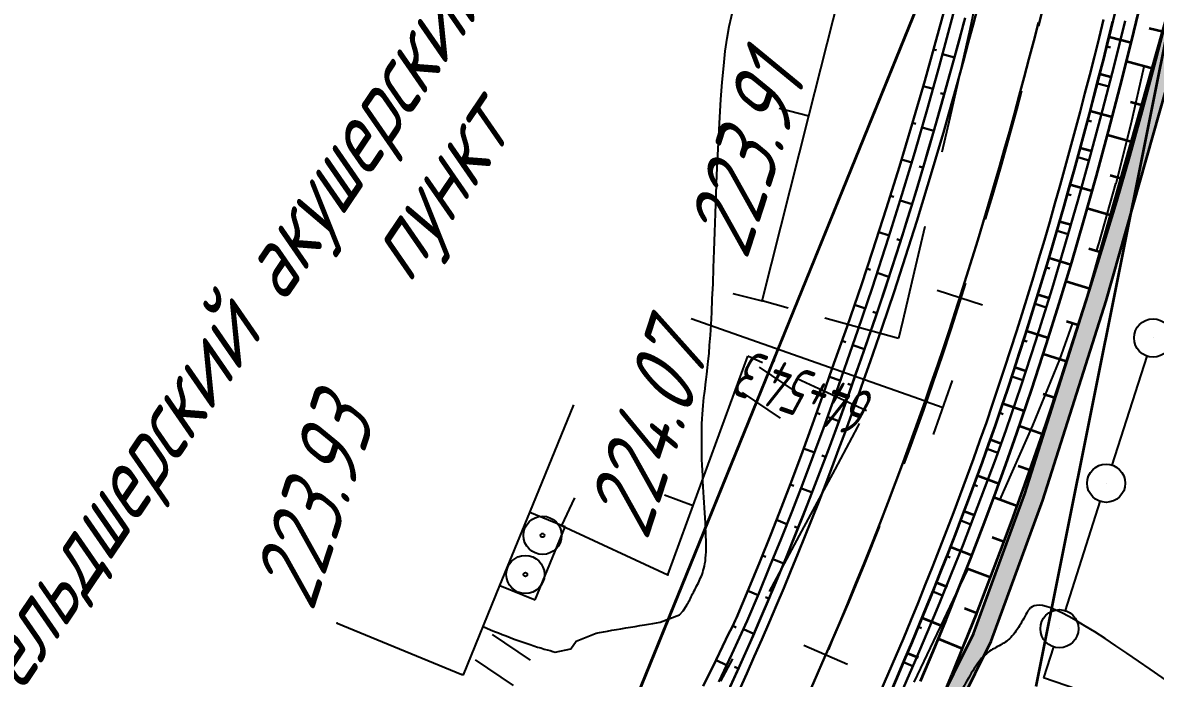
# Model space of a CAD drawing. Header units: millimetres. Extents: x -698 to 8131, y -704 to 4503.
# Drawn here: x 4734.2 to 4793.6, y 3293.2 to 3327.5 of the extents above; entities that cross this region are included whole.
import ezdxf
from ezdxf import colors
from ezdxf.entities.mleader import LeaderData, LeaderLine
from ezdxf.math import Vec2, Vec3

# ---------------------------------------------------------------- set-up
doc = ezdxf.new("R2010")
doc.units = ezdxf.units.MM
doc.linetypes.add('CONTI', pattern=[0])
doc.linetypes.add('DASHED', pattern=[0.75, 0.5, -0.25])
for name, color, linetype, lineweight in [('10', 1, 'Continuous', 35), ('КОПИЯ_ОСЬ_13_ОТКОСЫ', 7, 'Continuous', 30), ('ОСЬ_ВЕРХ_ПОКРЫТИЯ_ГРАНИЦЫ_ПОЛОС', 7, 'Continuous', 30), ('ОСЬ_ВЕРХ_ПОКРЫТИЯ_ОСЬ', 1, 'Continuous', 30), ('Ось_примыкания', 1, 'Continuous', 35), ('Тротуар', 40, 'Continuous', 35)]:
    doc.layers.add(name, color=color, linetype=linetype, lineweight=lineweight)
for name, color, linetype in [('GOR_BDEFAULT', 212, 'CONTI'), ('NAD_MDEFAULT', 7, 'CONTI'), ('PI_OTDEFAULT', 172, 'CONTI'), ('PI_TTDEFAULT', 5, 'CONTI'), ('SIT_LDEFAULT', 7, 'CONTI'), ('USLZNDEFAULT', 7, 'CONTI'), ('ZAPSKDEFAULT', 7, 'CONTI'), ('Выноски', 250, 'Continuous'), ('ОСЬ_ВЕРХ_ПОКРЫТИЯ_ПИКЕТЫ', 1, 'Continuous'), ('ОСЬ_ВЕРХ_ПОКРЫТИЯ_РАЗБИВКА_КРИВ', 1, 'Continuous'), ('разметка', 7, 'Continuous')]:
    doc.layers.add(name, color=color, linetype=linetype)
doc.styles.add('eskd', font='isocpeui.ttf', dxfattribs={"width": 1.2})
doc.styles.get("Standard").update_dxf_attribs({"font": 'isocpeui.ttf'})
doc.styles.add('ГОСТ', font='isocpeui.ttf', dxfattribs={"height": 4})

# ---------------------------------------------------------------- blocks, each defined once
blk = doc.blocks.new('BL_2011')
at = {"color": 0}
for p, q in [((0, 0), (0, 2.4)), ((1.6, 0), (1.6, 2.4))]:
    blk.add_line(p, q, dxfattribs=at)
blk = doc.blocks.new('BL_26')
at = {"color": 0}
for radius in [1, 0.1]:
    blk.add_circle((0, 0), radius, dxfattribs=at)
blk = doc.blocks.new('*U49')
at = {"layer": 'КОПИЯ_ОСЬ_13_ОТКОСЫ'}
for points in [[(400.245, 683.868), (400.919, 685.254), (401.583, 686.646), (401.655, 686.778), (401.792, 687.045), (401.92, 687.316), (401.981, 687.454), (402.611, 688.95), (403.2, 690.381), (403.778, 691.818), (404.345, 693.258), (404.9, 694.704), (405.444, 696.153), (405.977, 697.607), (406.497, 699.065), (407.007, 700.527), (407.782, 702.71), (408.532, 704.901), (409.119, 706.664), (409.834, 708.88), (410.527, 711.103), (411.199, 713.337), (411.85, 715.578), (413.093, 720.085)], [(401.064, 684.109), (401.744, 685.561), (402.541, 687.292), (403.147, 688.722), (403.741, 690.157), (404.324, 691.596), (404.895, 693.041), (405.455, 694.489), (406.004, 695.942), (406.541, 697.399), (407.066, 698.86), (408.35, 702.518), (409.095, 704.718), (409.96, 707.377), (410.657, 709.606), (411.332, 711.841), (411.985, 714.087), (412.617, 716.339), (413.824, 720.867)], [(412.307, 717.234), (412.479, 717.187)], [(411.772, 715.307), (412.289, 715.159)], [(411.214, 713.386), (411.392, 713.334)], [(410.64, 711.471), (411.173, 711.309)], [(410.049, 709.56), (410.233, 709.502)], [(409.441, 707.654), (409.992, 707.476)], [(408.816, 705.755), (409.005, 705.692)], [(408.179, 703.859), (408.742, 703.666)], [(407.522, 701.97), (407.713, 701.902)], [(406.854, 700.085), (407.428, 699.886)], [(406.189, 698.198), (406.377, 698.131)], [(405.506, 696.319), (406.067, 696.111)], [(404.803, 694.447), (404.986, 694.376)], [(404.08, 692.581), (404.63, 692.365)], [(403.339, 690.724), (403.519, 690.651)], [(402.579, 688.874), (403.117, 688.65)], [(401.788, 687.037), (401.973, 686.946)], [(400.912, 685.24), (401.469, 684.971)]]:
    blk.add_lwpolyline(points, dxfattribs=at)

msp = doc.modelspace()

# ---------------------------------------------------------------- hatches: boundary and pattern name
at = {"layer": 'Тротуар', "lineweight": 30, "ltscale": 7}
msp.add_hatch(color=256, dxfattribs=at).paths.add_polyline_path([(4801.433, 3357.574), (4800.427, 3357.652), (4799.564, 3354.666), (4799, 3351.107), (4798.787, 3350.128), (4797.248, 3343.069), (4796.09, 3336.617), (4794.267, 3328.119), (4790.045, 3313.256), (4786.746, 3302.866), (4784.062, 3295.535), (4779.932, 3287.224), (4776.081, 3280.365), (4772.899, 3275.124), (4769.34, 3268.333), (4766.498, 3263.049), (4764.561, 3259.548), (4760.976, 3254.083), (4760.453, 3253.255), (4760.219, 3252.929), (4756.121, 3246.475), (4756.701, 3245.604), (4756.976, 3245.979), (4761.059, 3252.387), (4765.418, 3259.031), (4767.376, 3262.57), (4770.227, 3267.87), (4773.778, 3274.647), (4776.945, 3279.861), (4780.817, 3286.757), (4784.982, 3295.139), (4787.693, 3302.542), (4791.003, 3312.968), (4795.238, 3327.877), (4797.072, 3336.424), (4798.229, 3342.874)])

# ---------------------------------------------------------------- linework, layer by layer
at = {"layer": '10'}
for p, q in [((4787.333, 3292.774), (4795.203, 3331.994)), ((4787.333, 3292.774), (4795.203, 3331.994)), ((4781.963, 3330.514), (4765.343, 3289.654))]:
    msp.add_line(p, q, dxfattribs=at)
msp.add_lwpolyline([(4789.103, 3384.464), (4785.093, 3347.224), (4781.963, 3330.514), (4765.343, 3289.654), (4750.583, 3264.934), (4737.293, 3247.844), (4704.083, 3217.114), (4605.073, 3113.424), (4594.853, 3105.354), (4502.873, 3046.584), (4488.273, 3034.384), (4472.633, 3015.434), (4468.193, 2995.454), (4472.373, 2972.494)], dxfattribs=at)
at = {"layer": 'GOR_BDEFAULT', "color": 212, "elevation": 224, "flags": 128}
for points in [[(4758.339, 3295.91), (4758.539, 3295.83), (4758.739, 3295.75), (4758.939, 3295.66), (4759.149, 3295.58), (4759.349, 3295.5), (4759.559, 3295.42), (4759.769, 3295.34), (4759.979, 3295.26), (4760.189, 3295.18), (4760.399, 3295.11), (4760.599, 3295.04), (4760.809, 3294.97), (4760.999, 3294.9), (4761.189, 3294.84), (4761.369, 3294.79), (4761.539, 3294.73), (4761.709, 3294.69), (4761.859, 3294.65), (4761.999, 3294.61), (4762.129, 3294.58), (4762.939, 3294.74), (4763.229, 3295.14), (4764.269, 3295.56), (4764.449, 3295.6), (4764.649, 3295.64), (4764.869, 3295.68), (4765.089, 3295.72), (4765.329, 3295.76), (4765.569, 3295.8), (4765.819, 3295.84), (4766.069, 3295.88), (4766.319, 3295.92), (4766.559, 3295.96), (4766.799, 3296), (4767.019, 3296.04), (4767.239, 3296.08), (4767.439, 3296.11), (4767.619, 3296.15), (4768.649, 3296.52), (4768.839, 3296.73), (4769.029, 3297.03), (4769.049, 3297.08), (4769.079, 3297.14), (4769.109, 3297.19), (4769.139, 3297.26), (4769.179, 3297.32), (4769.209, 3297.39), (4769.249, 3297.47), (4769.289, 3297.54), (4769.329, 3297.62), (4769.369, 3297.7), (4769.409, 3297.78), (4769.459, 3297.87), (4769.499, 3297.95), (4769.539, 3298.03), (4769.589, 3298.12), (4769.629, 3298.2), (4769.669, 3298.29), (4769.709, 3298.37), (4769.749, 3298.46), (4769.789, 3298.55), (4769.829, 3298.64), (4769.859, 3298.74), (4769.889, 3298.85), (4769.919, 3298.96), (4769.949, 3299.08), (4769.969, 3299.21), (4769.999, 3299.35), (4770.009, 3299.5), (4770.029, 3299.66), (4770.039, 3299.83), (4770.039, 3300.01), (4770.039, 3300.21), (4770.039, 3300.42), (4770.029, 3300.64), (4770.029, 3300.87), (4770.009, 3301.11), (4769.999, 3301.35), (4769.989, 3301.61), (4769.969, 3301.87), (4769.949, 3302.14), (4769.939, 3302.41), (4769.919, 3302.68), (4769.899, 3302.96), (4769.889, 3303.24), (4769.869, 3303.53), (4769.859, 3303.81), (4769.839, 3304.09), (4769.829, 3304.38), (4769.819, 3304.66), (4769.819, 3304.94), (4769.809, 3305.21), (4769.809, 3305.49), (4769.809, 3305.76), (4769.809, 3306.03), (4769.809, 3306.29), (4769.819, 3306.54), (4769.829, 3306.79), (4769.839, 3307.03), (4769.859, 3307.26), (4769.879, 3307.49), (4769.899, 3307.71), (4769.919, 3307.92), (4769.949, 3308.13), (4769.979, 3308.36), (4770.009, 3308.6), (4770.039, 3308.86), (4770.079, 3309.14), (4770.109, 3309.46), (4770.149, 3309.82), (4770.189, 3310.22), (4770.219, 3310.66), (4770.259, 3311.17), (4770.299, 3311.74), (4770.329, 3312.37), (4770.359, 3313.08), (4770.399, 3313.86), (4770.429, 3314.71), (4770.459, 3315.62), (4770.489, 3316.57), (4770.529, 3317.55), (4770.559, 3318.56), (4770.599, 3319.58), (4770.649, 3320.6), (4770.699, 3321.6), (4770.749, 3322.59), (4770.809, 3323.53), (4770.879, 3324.43), (4770.959, 3325.28), (4771.039, 3326.05), (4771.139, 3326.74), (4771.239, 3327.35), (4771.359, 3327.87), (4771.479, 3328.32), (4771.609, 3328.7), (4771.749, 3329.02), (4771.889, 3329.28), (4772.029, 3329.51), (4772.179, 3329.71), (4772.329, 3329.87), (4772.489, 3330.02), (4772.639, 3330.16), (4772.789, 3330.3), (4772.949, 3330.45), (4773.089, 3330.62), (4773.239, 3330.8), (4773.379, 3331.02), (4773.519, 3331.27), (4773.649, 3331.54), (4773.769, 3331.83), (4773.889, 3332.14), (4774.009, 3332.46), (4774.119, 3332.79), (4774.219, 3333.13), (4774.319, 3333.46), (4774.409, 3333.8), (4774.489, 3334.13), (4774.569, 3334.44), (4774.639, 3334.75), (4774.709, 3335.03), (4774.759, 3335.3), (4775.329, 3337.1), (4775.399, 3337.14), (4775.469, 3337.19), (4775.549, 3337.23), (4775.629, 3337.28), (4775.719, 3337.32), (4775.809, 3337.36), (4775.899, 3337.39), (4775.999, 3337.43), (4776.089, 3337.46), (4776.189, 3337.49), (4776.279, 3337.52), (4776.369, 3337.54), (4776.449, 3337.57), (4776.529, 3337.59), (4776.599, 3337.61), (4777.149, 3337.68), (4777.599, 3337.65), (4778.039, 3337.62), (4778.389, 3337.6), (4778.639, 3337.59), (4778.799, 3337.59), (4778.909, 3337.63), (4778.979, 3337.91), (4779.119, 3338.7), (4779.129, 3338.8), (4779.149, 3338.9), (4779.169, 3339), (4779.189, 3339.12), (4779.209, 3339.24), (4779.229, 3339.36), (4779.259, 3339.49), (4779.279, 3339.62), (4779.309, 3339.75), (4779.339, 3339.89), (4779.359, 3340.02), (4779.389, 3340.16), (4779.419, 3340.3), (4779.449, 3340.44), (4779.489, 3340.58), (4779.519, 3340.73), (4779.549, 3340.86), (4779.589, 3341), (4779.619, 3341.14), (4779.659, 3341.27), (4779.689, 3341.4), (4779.719, 3341.53), (4779.749, 3341.65), (4779.789, 3341.77), (4779.809, 3341.89), (4779.839, 3342), (4779.859, 3342.1), (4779.889, 3342.2), (4779.909, 3342.29), (4779.919, 3342.38), (4779.889, 3342.98)], [(4795.079, 3283.74), (4799.829, 3288.73), (4799.779, 3288.98), (4797.719, 3290.55), (4797.289, 3290.86), (4796.809, 3291.21), (4796.289, 3291.58), (4795.729, 3291.98), (4795.149, 3292.39), (4794.549, 3292.82), (4793.939, 3293.25), (4793.319, 3293.68), (4792.709, 3294.1), (4792.099, 3294.52), (4791.509, 3294.91), (4790.949, 3295.29), (4790.409, 3295.63), (4789.909, 3295.94), (4789.449, 3296.21), (4789.049, 3296.44), (4788.689, 3296.63), (4788.379, 3296.77), (4788.099, 3296.89), (4787.869, 3296.96), (4787.669, 3297.01), (4787.499, 3297.03), (4787.349, 3297.02), (4787.229, 3297), (4787.129, 3296.95), (4787.049, 3296.89), (4786.969, 3296.81), (4786.909, 3296.73), (4786.859, 3296.64), (4786.799, 3296.54), (4786.749, 3296.44), (4786.699, 3296.34), (4786.639, 3296.25), (4786.579, 3296.15), (4786.529, 3296.05), (4786.469, 3295.95), (4786.409, 3295.86), (4786.349, 3295.76), (4786.279, 3295.67), (4786.219, 3295.58), (4786.149, 3295.5), (4786.089, 3295.42), (4786.019, 3295.34), (4785.949, 3295.27), (4785.869, 3295.21), (4785.799, 3295.15), (4785.719, 3295.09), (4785.639, 3295.04), (4785.559, 3295), (4785.479, 3294.95), (4785.399, 3294.91), (4785.309, 3294.86), (4785.229, 3294.82), (4785.149, 3294.77), (4785.059, 3294.73), (4784.979, 3294.68), (4784.889, 3294.62), (4784.809, 3294.56), (4784.729, 3294.49), (4784.649, 3294.42), (4784.559, 3294.34), (4784.479, 3294.25), (4784.399, 3294.16), (4784.329, 3294.06), (4784.249, 3293.95), (4784.169, 3293.84), (4784.089, 3293.72), (4784.019, 3293.6), (4783.939, 3293.47), (4783.859, 3293.34), (4783.789, 3293.21), (4783.709, 3293.07), (4783.639, 3292.94), (4783.559, 3292.8), (4783.479, 3292.66), (4783.399, 3292.52), (4783.319, 3292.37), (4783.239, 3292.23), (4783.159, 3292.08), (4783.069, 3291.93), (4782.979, 3291.77), (4782.879, 3291.61), (4782.779, 3291.43), (4782.659, 3291.26), (4782.549, 3291.07), (4782.419, 3290.87), (4782.279, 3290.67), (4782.129, 3290.45), (4781.969, 3290.22), (4781.799, 3289.98), (4781.619, 3289.73), (4781.429, 3289.46), (4781.229, 3289.18), (4781.019, 3288.9), (4780.799, 3288.6), (4780.579, 3288.3), (4780.349, 3288), (4780.129, 3287.7), (4779.899, 3287.4), (4779.679, 3287.09), (4779.459, 3286.8), (4779.249, 3286.5), (4779.039, 3286.22), (4778.839, 3285.94), (4778.659, 3285.67), (4778.479, 3285.41), (4778.309, 3285.17), (4778.159, 3284.93), (4778.019, 3284.71), (4777.879, 3284.49), (4777.749, 3284.28), (4777.629, 3284.08), (4777.519, 3283.89), (4777.409, 3283.7), (4777.309, 3283.52), (4777.209, 3283.35), (4777.119, 3283.18), (4777.029, 3283.01), (4776.939, 3282.85), (4776.849, 3282.68), (4776.759, 3282.52), (4776.679, 3282.37), (4776.589, 3282.21), (4776.509, 3282.05), (4776.419, 3281.9), (4776.339, 3281.75), (4776.259, 3281.6), (4776.179, 3281.45), (4776.099, 3281.3), (4776.019, 3281.15), (4775.939, 3281.01), (4775.859, 3280.86), (4775.779, 3280.72), (4775.699, 3280.58), (4775.629, 3280.44), (4775.549, 3280.3), (4775.479, 3280.16), (4775.399, 3280.02), (4775.329, 3279.88), (4775.249, 3279.74), (4775.179, 3279.6), (4775.109, 3279.47), (4775.039, 3279.33), (4774.959, 3279.19), (4774.889, 3279.06), (4774.819, 3278.92), (4774.749, 3278.79), (4774.679, 3278.66), (4774.599, 3278.52), (4774.529, 3278.39), (4774.459, 3278.25), (4774.389, 3278.12), (4774.309, 3277.99), (4774.239, 3277.85), (4774.169, 3277.72), (4774.089, 3277.59), (4774.019, 3277.46), (4773.949, 3277.33), (4773.869, 3277.2), (4773.799, 3277.07), (4773.719, 3276.94), (4773.639, 3276.81), (4773.569, 3276.68), (4773.489, 3276.55), (4773.409, 3276.43), (4773.329, 3276.3), (4773.249, 3276.17), (4773.169, 3276.05), (4773.089, 3275.93), (4773.009, 3275.8), (4772.929, 3275.68), (4772.839, 3275.56), (4772.759, 3275.43), (4772.679, 3275.31), (4772.599, 3275.19), (4772.509, 3275.06), (4772.429, 3274.94), (4772.349, 3274.81), (4772.269, 3274.69), (4772.179, 3274.56), (4772.099, 3274.43), (4772.019, 3274.3), (4771.939, 3274.17), (4771.859, 3274.04), (4771.779, 3273.91), (4771.699, 3273.78), (4771.619, 3273.64), (4771.539, 3273.51), (4771.459, 3273.37), (4771.379, 3273.24), (4771.299, 3273.11), (4771.219, 3272.97), (4771.139, 3272.84), (4771.059, 3272.71), (4770.979, 3272.57), (4770.899, 3272.44), (4770.819, 3272.31), (4770.749, 3272.17), (4770.669, 3272.04), (4770.589, 3271.91), (4770.509, 3271.78), (4770.429, 3271.65), (4770.349, 3271.52), (4770.269, 3271.39), (4770.189, 3271.26), (4770.109, 3271.13), (4770.039, 3271.01), (4769.959, 3270.88), (4769.879, 3270.75), (4769.799, 3270.63), (4769.729, 3270.5), (4769.649, 3270.37), (4769.569, 3270.25), (4769.489, 3270.12), (4769.419, 3269.98), (4769.339, 3269.84), (4769.259, 3269.69), (4769.179, 3269.54), (4769.089, 3269.38), (4769.009, 3269.21), (4768.919, 3269.03), (4768.839, 3268.83), (4768.749, 3268.63), (4768.649, 3268.41), (4768.559, 3268.17), (4768.459, 3267.92), (4768.359, 3267.66), (4768.259, 3267.38), (4768.149, 3267.1), (4768.049, 3266.8), (4767.949, 3266.51), (4767.839, 3266.21), (4767.739, 3265.91), (4767.639, 3265.62), (4767.539, 3265.33), (4767.439, 3265.05), (4767.339, 3264.78), (4767.249, 3264.52), (4767.169, 3264.27), (4767.079, 3264.05), (4766.999, 3263.84), (4766.929, 3263.65), (4766.859, 3263.47), (4766.789, 3263.32), (4766.729, 3263.18), (4766.669, 3263.05), (4766.619, 3262.93), (4766.569, 3262.82), (4766.509, 3262.72), (4766.469, 3262.64), (4766.419, 3262.55), (4766.379, 3262.48), (4766.329, 3262.4), (4766.289, 3262.33), (4766.249, 3262.27), (4766.199, 3262.2), (4766.159, 3262.13), (4766.119, 3262.07), (4766.079, 3262), (4766.039, 3261.94), (4765.999, 3261.87), (4765.959, 3261.81), (4765.929, 3261.74), (4765.889, 3261.68), (4765.849, 3261.62), (4765.819, 3261.55), (4765.779, 3261.49), (4765.749, 3261.43), (4765.709, 3261.37), (4765.679, 3261.3), (4765.299, 3260.4), (4765.149, 3259.67), (4765.369, 3258.46), (4765.359, 3258.3), (4765.339, 3258.12), (4765.319, 3257.93), (4765.299, 3257.73), (4765.279, 3257.53), (4765.249, 3257.32), (4765.229, 3257.12), (4765.219, 3256.92), (4765.199, 3256.73), (4765.199, 3256.55), (4765.199, 3256.38), (4765.209, 3256.23), (4765.229, 3256.1), (4765.259, 3255.99), (4765.309, 3255.9), (4765.369, 3255.84), (4765.439, 3255.81), (4765.529, 3255.8), (4765.629, 3255.81), (4765.749, 3255.85), (4765.869, 3255.9), (4766.009, 3255.97), (4766.159, 3256.06), (4766.319, 3256.16), (4766.489, 3256.27), (4766.669, 3256.39), (4766.859, 3256.52), (4767.059, 3256.66), (4767.269, 3256.81), (4767.489, 3256.95), (4767.709, 3257.11), (4767.949, 3257.27), (4768.209, 3257.45), (4768.499, 3257.65), (4768.819, 3257.89), (4769.189, 3258.17), (4769.599, 3258.49), (4770.069, 3258.88), (4770.589, 3259.33), (4771.189, 3259.85), (4771.859, 3260.45), (4772.609, 3261.14), (4773.449, 3261.92), (4774.379, 3262.81), (4775.419, 3263.81)]]:
    msp.add_lwpolyline(points, dxfattribs=at)
at = {"layer": 'PI_TTDEFAULT', "color": 5}
for p in [(4772.979, 3312.97, 223.91), (4768.029, 3298.63, 224.07), (4750.689, 3296.09, 223.925), (4757.229, 3293.41, 223.931)]:
    msp.add_point(p, dxfattribs=at)
at = {"layer": 'SIT_LDEFAULT', "color": 7}
for p, q in [((4775.429, 3322.67), (4777.869, 3332.36)), ((4784.579, 3330.54), (4783.859, 3327.19)), ((4783.859, 3327.19), (4782.819, 3322.56)), ((4792.319, 3322.25), (4793.009, 3325.25)), ((4772.979, 3312.97), (4775.429, 3322.67)), ((4773.869, 3323.06), (4775.429, 3322.67)), ((4782.809, 3322.56), (4782.399, 3320.77)), ((4791.529, 3319.12), (4792.319, 3322.25)), ((4790.639, 3316.01), (4791.519, 3319.12)), ((4781.499, 3316.87), (4780.949, 3314.49)), ((4790.509, 3315.57), (4790.649, 3316.01)), ((4780.949, 3314.49), (4780.349, 3311.95)), ((4771.429, 3313.36), (4772.979, 3312.97)), ((4774.339, 3312.6), (4772.979, 3312.97)), ((4780.119, 3311), (4776.259, 3312.06)), ((4780.349, 3311.95), (4780.119, 3311)), ((4788.579, 3309.91), (4789.249, 3311.77)), ((4769.359, 3302.26), (4772.229, 3310.08)), ((4772.989, 3309.73), (4772.229, 3310.08)), ((4787.169, 3306.45), (4788.589, 3309.91)), ((4791.319, 3304.37), (4793.159, 3310.08)), ((4778.439, 3307.22), (4774.809, 3308.89)), ((4760.799, 3301.89), (4763.109, 3307.53)), ((4777.989, 3306.38), (4778.079, 3306.55)), ((4776.799, 3304.14), (4777.989, 3306.38)), ((4785.429, 3302.53), (4787.169, 3306.45)), ((4775.059, 3300.91), (4776.799, 3304.14)), ((4763.129, 3302.65), (4762.459, 3301.2)), ((4767.859, 3302.81), (4769.359, 3302.26)), ((4788.869, 3296.75), (4790.699, 3302.46)), ((4759.229, 3298.07), (4760.799, 3301.89)), ((4762.459, 3301.2), (4760.799, 3301.89)), ((4768.029, 3298.63), (4769.359, 3302.26)), ((4762.459, 3301.2), (4768.029, 3298.63)), ((4762.649, 3301.13), (4762.459, 3301.2)), ((4761.069, 3297.31), (4762.649, 3301.13)), ((4773.359, 3297.75), (4775.059, 3300.91)), ((4783.189, 3297.7), (4783.749, 3298.91)), ((4757.309, 3293.38), (4759.219, 3298.07)), ((4759.229, 3298.07), (4761.069, 3297.31)), ((4780.939, 3293), (4783.189, 3297.7)), ((4750.689, 3296.09), (4757.229, 3293.41)), ((4787.739, 3293.23), (4788.259, 3294.85)), ((4770.799, 3293.05), (4771.439, 3294.23)), ((4757.229, 3293.41), (4757.309, 3293.38)), ((4791.789, 3291.83), (4787.729, 3293.23))]:
    msp.add_line(p, q, dxfattribs=at)
at = {"layer": 'SIT_LDEFAULT', "color": 7, "flags": 128}
for points in [[(4793.469, 3311.03), (4793.469, 3311.03)], [(4791.009, 3303.42), (4791.009, 3303.42)], [(4788.559, 3295.8), (4788.559, 3295.8)]]:
    msp.add_lwpolyline(points, dxfattribs=at)
at = {"layer": 'SIT_LDEFAULT', "color": 7}
for centre in [(4793.469, 3311.03), (4791.009, 3303.42), (4788.559, 3295.8)]:
    msp.add_circle(centre, 1, dxfattribs=at)
at = {"layer": 'КОПИЯ_ОСЬ_13_ОТКОСЫ'}
for points in [[(4779.932, 3292.977), (4780.564, 3294.454), (4781.185, 3295.936), (4781.794, 3297.423), (4782.391, 3298.914), (4782.977, 3300.411), (4783.55, 3301.912), (4784.112, 3303.417), (4784.663, 3304.927), (4785.201, 3306.441), (4785.975, 3308.733), (4786.724, 3311.034), (4787.4, 3313.19), (4788.054, 3315.352), (4788.688, 3317.521), (4789.343, 3319.848), (4789.977, 3322.181), (4790.588, 3324.517), (4791.178, 3326.857), (4792.3, 3331.547)], [(4770.708, 3293.024), (4771.388, 3294.475), (4772.186, 3296.206), (4772.791, 3297.637), (4773.385, 3299.071), (4773.968, 3300.511), (4774.54, 3301.955), (4775.1, 3303.403), (4775.648, 3304.856), (4776.185, 3306.313), (4776.711, 3307.775), (4777.994, 3311.432), (4778.739, 3313.632), (4779.604, 3316.291), (4780.301, 3318.52), (4780.976, 3320.755), (4781.629, 3323.001), (4782.261, 3325.253), (4783.468, 3329.781)], [(4771.108, 3292.334), (4771.748, 3293.747), (4772.377, 3295.166), (4772.995, 3296.589), (4773.602, 3298.017), (4774.197, 3299.45), (4774.781, 3300.888), (4775.354, 3302.33), (4775.915, 3303.777), (4776.464, 3305.228), (4777.003, 3306.683), (4777.529, 3308.143), (4778.152, 3309.902), (4778.914, 3312.105), (4779.651, 3314.317), (4780.366, 3316.545), (4781.058, 3318.781), (4781.728, 3321.027), (4782.376, 3323.279), (4783.004, 3325.541), (4783.612, 3327.808)], [(4780.366, 3292.66), (4781.014, 3294.15), (4781.65, 3295.645), (4782.275, 3297.144), (4782.887, 3298.649), (4783.487, 3300.158), (4784.076, 3301.672), (4784.652, 3303.19), (4785.217, 3304.714), (4785.77, 3306.241), (4786.549, 3308.539), (4787.303, 3310.845), (4788.172, 3313.626), (4788.868, 3315.95), (4789.541, 3318.282), (4790.189, 3320.616), (4790.816, 3322.956), (4791.421, 3325.298), (4792.005, 3327.645)], [(4791.039, 3326.299), (4791.238, 3326.249)], [(4783.055, 3325.729), (4782.434, 3325.899)], [(4790.547, 3324.36), (4791.142, 3324.207)], [(4782.523, 3323.801), (4782.317, 3323.859)], [(4781.976, 3321.878), (4781.357, 3322.057)], [(4790.042, 3322.425), (4790.239, 3322.373)], [(4789.521, 3320.494), (4790.111, 3320.333)], [(4781.412, 3319.959), (4781.205, 3320.021)], [(4788.985, 3318.567), (4789.181, 3318.512)], [(4780.833, 3318.045), (4780.214, 3318.235)], [(4788.435, 3316.645), (4789.021, 3316.474)], [(4780.236, 3316.136), (4780.028, 3316.202)], [(4779.623, 3314.232), (4779.001, 3314.436)], [(4787.867, 3314.727), (4788.061, 3314.669)], [(4787.283, 3312.814), (4787.862, 3312.635)], [(4778.991, 3312.334), (4778.785, 3312.404)], [(4786.683, 3310.906), (4786.876, 3310.845)], [(4778.342, 3310.443), (4777.725, 3310.658)], [(4786.065, 3309.004), (4786.64, 3308.814)], [(4777.676, 3308.557), (4777.474, 3308.628)], [(4777, 3306.675), (4776.396, 3306.895)], [(4785.429, 3307.108), (4785.617, 3307.044)], [(4776.303, 3304.8), (4776.109, 3304.873)], [(4784.768, 3305.22), (4785.329, 3305.02)], [(4775.589, 3302.932), (4775.006, 3303.158)], [(4784.085, 3303.341), (4784.264, 3303.275)], [(4783.382, 3301.468), (4783.919, 3301.264)], [(4774.855, 3301.072), (4774.667, 3301.147)], [(4774.102, 3299.219), (4773.54, 3299.45)], [(4782.662, 3299.602), (4782.834, 3299.535)], [(4781.924, 3297.744), (4782.436, 3297.537)], [(4773.33, 3297.374), (4773.145, 3297.452)], [(4781.167, 3295.892), (4781.33, 3295.825)], [(4772.539, 3295.537), (4771.988, 3295.777)], [(4771.73, 3293.708), (4771.528, 3293.798)], [(4780.392, 3294.048), (4780.88, 3293.84)]]:
    msp.add_lwpolyline(points, dxfattribs=at)
at = {"layer": 'ОСЬ_ВЕРХ_ПОКРЫТИЯ_ГРАНИЦЫ_ПОЛОС', "linetype": 'Continuous'}
for points in [[(4779.932, 3292.977), (4780.564, 3294.454), (4781.185, 3295.936), (4781.794, 3297.423), (4782.391, 3298.914), (4782.977, 3300.411), (4783.55, 3301.912), (4784.112, 3303.417), (4784.663, 3304.927), (4785.201, 3306.441), (4785.975, 3308.733), (4786.724, 3311.034), (4787.4, 3313.19), (4788.054, 3315.352), (4788.688, 3317.521), (4789.343, 3319.848), (4789.977, 3322.181), (4790.588, 3324.517), (4791.178, 3326.857), (4792.3, 3331.547)], [(4771.76, 3292.559), (4772.162, 3293.449), (4772.56, 3294.34), (4772.953, 3295.234), (4773.342, 3296.129), (4773.726, 3297.027), (4774.106, 3297.926), (4774.481, 3298.827), (4774.852, 3299.73), (4775.219, 3300.635), (4775.58, 3301.542), (4775.938, 3302.451), (4776.291, 3303.361), (4776.639, 3304.273), (4776.983, 3305.187), (4777.322, 3306.102), (4777.657, 3307.019), (4777.987, 3307.938), (4778.312, 3308.858), (4778.637, 3309.772), (4778.956, 3310.687), (4779.272, 3311.604), (4779.583, 3312.523), (4779.89, 3313.444), (4780.193, 3314.366), (4780.491, 3315.29), (4780.786, 3316.215), (4781.077, 3317.142), (4781.364, 3318.07), (4781.646, 3319), (4781.926, 3319.931), (4782.201, 3320.864), (4782.473, 3321.798), (4782.741, 3322.733), (4783.005, 3323.669), (4783.266, 3324.607), (4783.524, 3325.546), (4783.778, 3326.486), (4784.029, 3327.428), (4784.276, 3328.37)], [(4771.305, 3292.766), (4771.706, 3293.653), (4772.103, 3294.543), (4772.495, 3295.434), (4772.883, 3296.327), (4773.266, 3297.222), (4773.645, 3298.12), (4774.019, 3299.018), (4774.389, 3299.919), (4774.755, 3300.822), (4775.116, 3301.726), (4775.472, 3302.632), (4775.824, 3303.54), (4776.171, 3304.45), (4776.514, 3305.362), (4776.853, 3306.275), (4777.187, 3307.189), (4777.516, 3308.106), (4777.841, 3309.025), (4778.165, 3309.938), (4778.484, 3310.851), (4778.798, 3311.766), (4779.109, 3312.682), (4779.415, 3313.601), (4779.717, 3314.521), (4780.015, 3315.442), (4780.309, 3316.366), (4780.599, 3317.29), (4780.886, 3318.217), (4781.168, 3319.144), (4781.446, 3320.074), (4781.721, 3321.004), (4781.992, 3321.936), (4782.26, 3322.87), (4782.524, 3323.804), (4782.784, 3324.74), (4783.041, 3325.678), (4783.295, 3326.616), (4783.545, 3327.556)], [(4779.184, 3292.511), (4779.586, 3293.437), (4779.984, 3294.366), (4780.377, 3295.296), (4780.765, 3296.229), (4781.149, 3297.163), (4781.528, 3298.099), (4781.902, 3299.037), (4782.272, 3299.977), (4782.637, 3300.919), (4782.997, 3301.862), (4783.353, 3302.808), (4783.704, 3303.755), (4784.05, 3304.704), (4784.392, 3305.654), (4784.729, 3306.606), (4785.053, 3307.555), (4785.373, 3308.505), (4785.688, 3309.456), (4785.998, 3310.409), (4786.304, 3311.362), (4786.606, 3312.317), (4786.903, 3313.273), (4787.196, 3314.23), (4787.484, 3315.188), (4787.768, 3316.147), (4788.049, 3317.107), (4788.325, 3318.068), (4788.597, 3319.029), (4788.865, 3319.992), (4789.129, 3320.955), (4789.39, 3321.919), (4789.646, 3322.884), (4789.899, 3323.85), (4790.149, 3324.816), (4790.394, 3325.783), (4790.637, 3326.751), (4790.876, 3327.719)], [(4779.642, 3292.31), (4780.045, 3293.239), (4780.444, 3294.17), (4780.838, 3295.103), (4781.227, 3296.037), (4781.612, 3296.974), (4781.992, 3297.913), (4782.367, 3298.853), (4782.738, 3299.795), (4783.104, 3300.739), (4783.465, 3301.685), (4783.821, 3302.633), (4784.173, 3303.582), (4784.52, 3304.533), (4784.863, 3305.486), (4785.201, 3306.442), (4785.527, 3307.394), (4785.847, 3308.347), (4786.163, 3309.3), (4786.474, 3310.255), (4786.781, 3311.211), (4787.083, 3312.168), (4787.381, 3313.126), (4787.674, 3314.085), (4787.963, 3315.045), (4788.248, 3316.006), (4788.529, 3316.968), (4788.805, 3317.93), (4789.078, 3318.894), (4789.347, 3319.859), (4789.612, 3320.824), (4789.872, 3321.79), (4790.13, 3322.757), (4790.383, 3323.724), (4790.633, 3324.692), (4790.879, 3325.661), (4791.122, 3326.63), (4791.361, 3327.6)]]:
    msp.add_lwpolyline(points, dxfattribs=at)
at = {"layer": 'ОСЬ_ВЕРХ_ПОКРЫТИЯ_ОСЬ'}
msp.add_lwpolyline([(4745.776, 3245.123, 0.090851), (4781.518, 3307.724), (4781.518, 3307.724), (4781.842, 3308.655), (4782.162, 3309.587), (4782.477, 3310.522), (4782.788, 3311.457), (4783.094, 3312.394), (4783.396, 3313.333), (4783.694, 3314.273), (4783.988, 3315.214), (4784.278, 3316.156), (4784.563, 3317.1), (4784.845, 3318.045), (4785.123, 3318.991), (4785.396, 3319.938), (4785.666, 3320.886), (4785.933, 3321.835), (4786.195, 3322.786), (4786.454, 3323.737), (4786.709, 3324.689), (4786.961, 3325.642), (4787.209, 3326.597), (4787.454, 3327.552)], format="xyb", dxfattribs=at)
at = {"layer": 'ОСЬ_ВЕРХ_ПОКРЫТИЯ_ПИКЕТЫ'}
for p, q in [((4784.524, 3312.755), (4782.143, 3313.518)), ((4777.454, 3293.923), (4775.16, 3294.917))]:
    msp.add_line(p, q, dxfattribs=at)
at = {"layer": 'ОСЬ_ВЕРХ_ПОКРЫТИЯ_РАЗБИВКА_КРИВ'}
for p, q in [((4781.518, 3307.724), (4769.251, 3312.029)), ((4781.964, 3305.977), (4782.958, 3308.808)), ((4781.518, 3307.724), (4782.461, 3307.393))]:
    msp.add_line(p, q, dxfattribs=at)
at = {"layer": 'Ось_примыкания', "color": 0}
for p, q in [((4791.164, 3326.799), (4792.327, 3326.505)), ((4793.995, 3327.059), (4793.272, 3327.245)), ((4793.497, 3325.123), (4792.075, 3325.506)), ((4790.674, 3324.86), (4791.256, 3324.713)), ((4792.976, 3323.192), (4792.278, 3323.38)), ((4790.171, 3322.924), (4791.332, 3322.62)), ((4792.441, 3321.265), (4791.075, 3321.646)), ((4789.654, 3320.992), (4790.233, 3320.835)), ((4789.122, 3319.064), (4790.277, 3318.739)), ((4791.891, 3319.342), (4791.223, 3319.535)), ((4791.327, 3317.423), (4790.017, 3317.816)), ((4788.577, 3317.14), (4789.152, 3316.971)), ((4790.749, 3315.508), (4790.108, 3315.708)), ((4788.014, 3315.221), (4789.163, 3314.873)), ((4790.155, 3313.599), (4788.896, 3313.99)), ((4787.435, 3313.306), (4788.009, 3313.133)), ((4789.542, 3311.695), (4788.927, 3311.893)), ((4786.838, 3311.398), (4787.983, 3311.039)), ((4788.929, 3309.791), (4787.709, 3310.184)), ((4786.223, 3309.494), (4786.793, 3309.309)), ((4788.305, 3307.891), (4787.7, 3308.093)), ((4785.591, 3307.597), (4786.728, 3307.213)), ((4787.666, 3305.996), (4786.457, 3306.412)), ((4784.94, 3305.706), (4785.505, 3305.505)), ((4787.011, 3304.106), (4786.404, 3304.32)), ((4784.261, 3303.825), (4785.388, 3303.414)), ((4786.339, 3302.222), (4785.114, 3302.666)), ((4783.565, 3301.95), (4784.126, 3301.74)), ((4782.848, 3300.083), (4783.966, 3299.645)), ((4785.65, 3300.345), (4785.031, 3300.574)), ((4784.943, 3298.474), (4783.693, 3298.95)), ((4782.114, 3298.222), (4782.672, 3297.999)), ((4784.218, 3296.61), (4783.589, 3296.861)), ((4781.362, 3296.369), (4782.473, 3295.914)), ((4783.473, 3294.754), (4782.207, 3295.272)), ((4780.593, 3294.523), (4781.146, 3294.291))]:
    msp.add_line(p, q, dxfattribs=at)
for points in [[(4781.27, 3293.051), (4781.952, 3294.655), (4782.619, 3296.266), (4783.272, 3297.882), (4783.912, 3299.504), (4784.538, 3301.131), (4785.15, 3302.763), (4785.748, 3304.401), (4786.333, 3306.043), (4787.112, 3308.349), (4787.865, 3310.663), (4788.544, 3312.83), (4789.202, 3315.003), (4789.839, 3317.183), (4790.498, 3319.521), (4791.135, 3321.865), (4791.748, 3324.211), (4792.341, 3326.562), (4793.468, 3331.27)], [(4782.263, 3291.838), (4782.929, 3293.426), (4783.581, 3295.02), (4784.221, 3296.619), (4784.847, 3298.223), (4785.46, 3299.832), (4786.059, 3301.447), (4786.645, 3303.066), (4787.217, 3304.691), (4787.856, 3306.547), (4788.631, 3308.868), (4790.133, 3313.528), (4790.86, 3315.865), (4791.562, 3318.205), (4792.242, 3320.552), (4792.897, 3322.901), (4793.533, 3325.255), (4794.742, 3329.969)]]:
    msp.add_lwpolyline(points, dxfattribs=at)
at = {"layer": 'Ось_примыкания', "linetype": 'Continuous'}
msp.add_lwpolyline([(4779.642, 3292.31), (4780.045, 3293.239), (4780.444, 3294.17), (4780.838, 3295.103), (4781.227, 3296.037), (4781.612, 3296.974), (4781.992, 3297.913), (4782.367, 3298.853), (4782.738, 3299.795), (4783.104, 3300.739), (4783.465, 3301.685), (4783.821, 3302.633), (4784.173, 3303.582), (4784.52, 3304.533), (4784.863, 3305.486), (4785.201, 3306.442), (4785.527, 3307.394), (4785.847, 3308.347), (4786.163, 3309.3), (4786.474, 3310.255), (4786.781, 3311.211), (4787.083, 3312.168), (4787.381, 3313.126), (4787.674, 3314.085), (4787.963, 3315.045), (4788.248, 3316.006), (4788.529, 3316.968), (4788.805, 3317.93), (4789.078, 3318.894), (4789.347, 3319.859), (4789.612, 3320.824), (4789.872, 3321.79), (4790.13, 3322.757), (4790.383, 3323.724), (4790.633, 3324.692), (4790.879, 3325.661), (4791.122, 3326.63), (4791.361, 3327.6)], dxfattribs=at)
at = {"layer": 'разметка', "linetype": 'DASHED', "lineweight": 30, "ltscale": 14}
msp.add_lwpolyline([(4767.119, 3275.909, 0.040792), (4781.437, 3307.252, 0.025414), (4788.176, 3330.305, 0.010469)], format="xyb", dxfattribs=at)
at = {"layer": 'Тротуар', "linetype": 'Continuous'}
for points in [[(4756.121, 3246.475), (4760.219, 3252.929), (4764.561, 3259.548), (4766.498, 3263.049), (4769.34, 3268.333), (4772.157, 3273.89), (4776.081, 3280.365), (4779.932, 3287.224), (4784.062, 3295.535), (4786.746, 3302.866), (4790.045, 3313.256), (4794.267, 3328.119), (4796.09, 3336.617), (4797.248, 3343.069), (4800.427, 3357.652)], [(4756.902, 3245.839), (4761.059, 3252.387), (4765.418, 3259.031), (4767.376, 3262.57), (4770.227, 3267.87), (4773.032, 3273.404), (4776.945, 3279.861), (4780.817, 3286.757), (4784.982, 3295.139), (4787.693, 3302.542), (4791.003, 3312.968), (4795.238, 3327.877), (4797.072, 3336.424), (4798.229, 3342.874), (4801.433, 3357.574)]]:
    msp.add_lwpolyline(points, dxfattribs=at)

# ---------------------------------------------------------------- block references
at = {"layer": 'USLZNDEFAULT', "color": 7, "rotation": 56}
for p in [(4761.459, 3300.69), (4760.559, 3298.64)]:
    msp.add_blockref('BL_26', p, dxfattribs=at)
at = {"layer": 'ZAPSKDEFAULT', "color": 7, "rotation": 56}
for p in [(4773.929, 3306.83), (4759.929, 3292.83)]:
    msp.add_blockref('BL_2011', p, dxfattribs=at)
at = {"layer": 'КОПИЯ_ОСЬ_13_ОТКОСЫ'}
msp.add_blockref('*U49', (4369.644, 2608.914), dxfattribs=at)

# ---------------------------------------------------------------- texts
at = {"layer": 'NAD_MDEFAULT', "color": 7, "style": 'eskd', "oblique": 10, "width": 0.8}
for s, p in [('фельдшерский акушерский', (4732.729, 3290.349)), ('пункт', (4754.473, 3313.787))]:
    msp.add_text(s, height=3.5, rotation=56, dxfattribs=at).set_placement(p)
at = {"layer": 'PI_OTDEFAULT', "color": 172, "style": 'eskd', "oblique": 10, "width": 0.8}
for s, p in [('223.91', (4772.162, 3315.036)), ('224.07', (4766.939, 3300.33)), ('223.93', (4749.408, 3296.607))]:
    msp.add_text(s, height=3.5, rotation=72, dxfattribs=at).set_placement(p)
at = {"layer": 'ОСЬ_ВЕРХ_ПОКРЫТИЯ_РАЗБИВКА_КРИВ', "width": 0.6}
msp.add_text('64+54.3', height=2.5, rotation=160.65825, dxfattribs=at).set_placement((4778.993, 3308.08))

# ---------------------------------------------------------------- leaders
at = {"layer": 'Выноски', "linetype": 'Continuous'}
ml = msp.add_multileader_mtext('Standard', dxfattribs=at)
ml.set_content('Граница работа по примыканию', color=256, style='ГОСТ')
ml.set_leader_properties()
ml.build(insert=Vec2(0, 0))
ml.multileader.update_dxf_attribs({"text_left_attachment_type": 5, "text_right_attachment_type": 5, "dogleg_length": 0, "arrow_head_size": 0.18})
ctx = ml.context
ctx.base_point, ctx.char_height, ctx.arrow_head_size, ctx.landing_gap_size, ctx.plane_origin, ctx.plane_x_axis, ctx.plane_y_axis = Vec3(4809.279, 3221.672), 5, 0.18, 0, Vec3(4894.163, 3263.006), Vec3(0.559193, 0.829038), Vec3(-0.829038, 0.559193)
ctx.left_attachment, ctx.right_attachment = 5, 5
notes = []
notes.append((ctx, [(1, (1, 1, 0), (4809.279, 3221.672), (0.559193, 0.829038), 0, [(0, [(4755.308, 3242.064)], 0, [])])]))
ctx.mtext.insert, ctx.mtext.text_direction, ctx.mtext.rotation, ctx.mtext.flow_direction = Vec3(4803.946, 3225.27), Vec3(0.559193, 0.829038), 0.977384, 5
for ctx, leaders in notes:
    for number, flags, end, landing, length, lines in leaders:
        leader = LeaderData()
        leader.index, (leader.has_last_leader_line, leader.has_dogleg_vector, leader.attachment_direction) = number, flags
        leader.last_leader_point, leader.dogleg_vector, leader.dogleg_length = Vec3(end), Vec3(landing), length
        for number, points, colour, breaks in lines:
            line = LeaderLine()
            line.index, line.vertices, line.color, line.breaks = number, Vec3.list(points), colors.encode_raw_color(colour), breaks
            leader.lines.append(line)
        ctx.leaders.append(leader)

doc.saveas('drawing.dxf')
